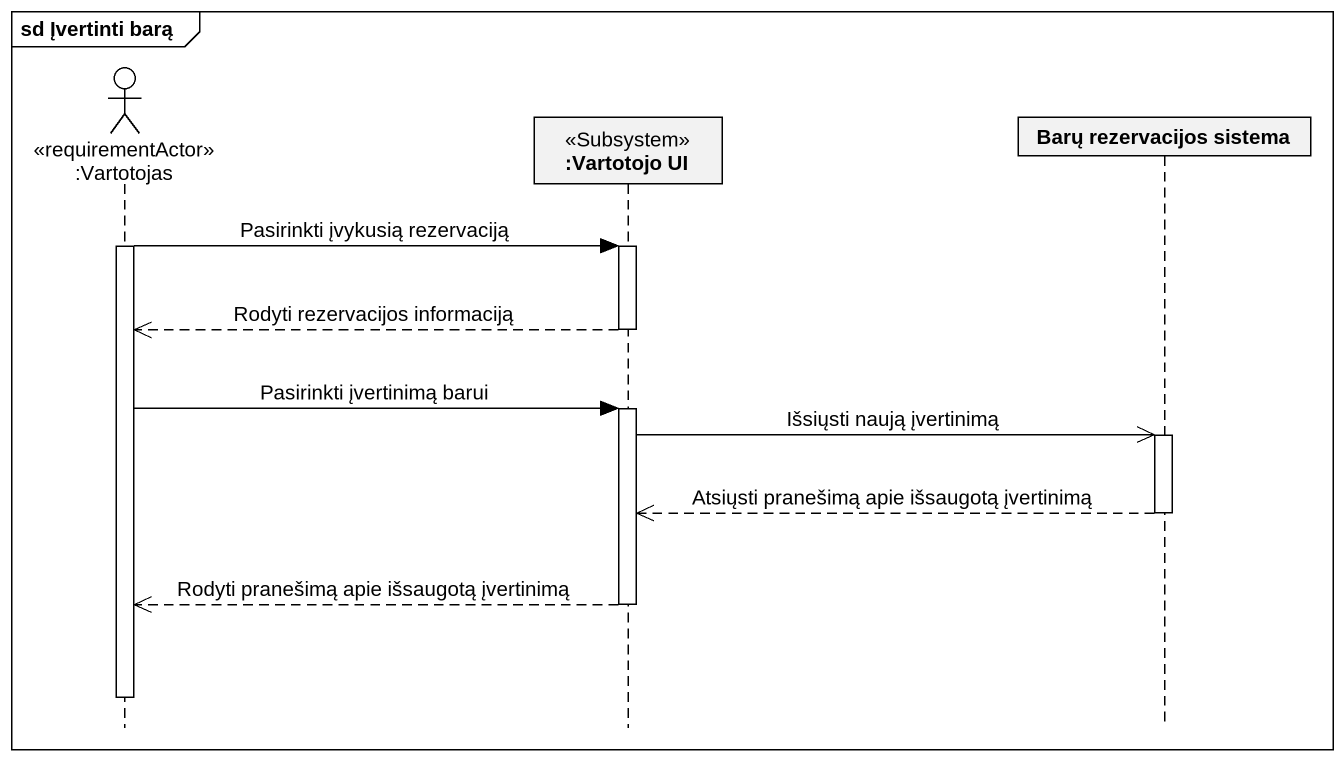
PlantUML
@startuml
mainframe sd Įvertinti barą
hide footbox
actor ":Vartotojas" as Vartotojas <<requirementActor>>
participant ":Vartotojo UI" as Vartotojo_UI <<Subsystem>>
participant "Barų rezervacijos sistema" as Barų_rezervacijos_sistema

activate Vartotojas
Vartotojas -> Vartotojo_UI : Pasirinkti įvykusią rezervaciją
activate Vartotojo_UI
Vartotojo_UI -->> Vartotojas : Rodyti rezervacijos informaciją
deactivate Vartotojo_UI
Vartotojas -> Vartotojo_UI : Pasirinkti įvertinimą barui
activate Vartotojo_UI
Vartotojo_UI ->> Barų_rezervacijos_sistema : Išsiųsti naują įvertinimą
activate Barų_rezervacijos_sistema
Barų_rezervacijos_sistema -->> Vartotojo_UI : Atsiųsti pranešimą apie išsaugotą įvertinimą
deactivate Barų_rezervacijos_sistema
Vartotojo_UI -->> Vartotojas : Rodyti pranešimą apie išsaugotą įvertinimą
deactivate Vartotojo_UI
deactivate Vartotojas
@enduml
